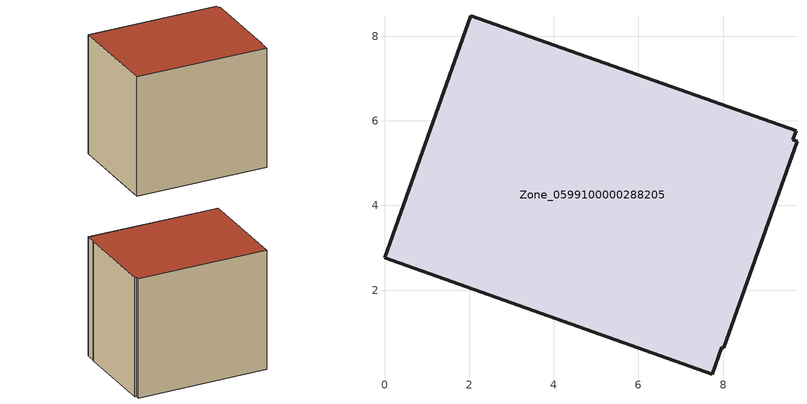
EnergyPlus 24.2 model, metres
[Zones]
Zone_0599100000288205
 floor ground (C_G): 9.75,5.52 8.02,0.64 7.97,0.65 7.75,0.01 0,2.77 2.04,8.48 9.72,5.76 9.65,5.55 z0.58
 wall outside (C_F): 2.04,8.48 0,2.77 7.75,0.01 7.97,0.65 8.02,0.64 9.75,5.52 9.65,5.55 9.72,5.76 2.04,8.48 z0.58:8.07
 roof outside (C_R): 8.02,0.64 9.75,5.52 9.65,5.55 9.72,5.76 2.04,8.48 0,2.77 7.75,0.01 7.97,0.65 z8.07
[BUILDING]
Pand.0599100000288205: North Axis=0; Terrain=City; Loads Convergence Tolerance Value=0.04; Temperature Convergence Tolerance Value=0.4; Solar Distribution=FullExterior; Maximum Number of Warmup Days=25; Minimum Number of Warmup Days=1
[Site:Location]
Rotterdam.The.Hague.AP_ZH_NLD Design_Conditions: Latitude=51.96; Longitude=4.45; Time Zone=1; Elevation=-4.5
[SITE:GROUNDTEMPERATURE:BUILDINGSURFACE]
18, 18, 18, 18, 18, 18, 18, 18, 18, 18, 18, 18
[MATERIAL] Thermal Absorptance=0.9; Solar Absorptance=0.7; Visible Absorptance=0.7
Name | Roughness | Thickness | Conductivity | Density | Specific Heat
G.TI.1965-1974 | MediumSmooth | 0.15 | 0.882353 | 540 | 1210
F.TI.1965-1974 | Rough | 0.3 | 0.697674 | 1920 | 840
R.TI.1965-1974 | MediumRough | 0.2 | 0.232558 | 1500 | 1000
[CONSTRUCTION]
C_G: G.TI.1965-1974
C_F: F.TI.1965-1974
C_R: R.TI.1965-1974
[ZONE]
Zone_0599100000288205: Type=1; Multiplier=1; Ceiling Height=Autocalculate; Volume=Autocalculate; Floor Area=autocalculate; Part of Total Floor Area=Yes
[ZONEINFILTRATION:DESIGNFLOWRATE]
Infil_Zone_0599100000288205: Zone or ZoneList or Space or SpaceList=Zone_0599100000288205; Schedule=AlwaysOn; Design Flow Rate Calculation Method=Flow/Area; Flow Rate per Floor Area=0.003; Constant Term Coefficient=1; Temperature Term Coefficient=0; Velocity Term Coefficient=0; Velocity Squared Term Coefficient=0
[HVACTEMPLATE:ZONE:IDEALLOADSAIRSYSTEM]
Zone_0599100000288205: Maximum Heating Supply Air Temperature=50; Minimum Cooling Supply Air Temperature=13; Maximum Heating Supply Air Humidity Ratio=0.0156; Minimum Cooling Supply Air Humidity Ratio=0.0077; Heating Limit=NoLimit; Cooling Limit=NoLimit; Dehumidification Control Type=ConstantSensibleHeatRatio; Cooling Sensible Heat Ratio=0.7; Dehumidification Setpoint=60; Humidification Control Type=None; Humidification Setpoint=30; Outdoor Air Method=None; Outdoor Air Flow Rate per Person=0.00944; Outdoor Air Flow Rate per Zone Floor Area=0; Outdoor Air Flow Rate per Zone=0; Demand Controlled Ventilation Type=None; Outdoor Air Economizer Type=NoEconomizer; Heat Recovery Type=None; Sensible Heat Recovery Effectiveness=0.7; Latent Heat Recovery Effectiveness=0.65
[ZONECONTROL:THERMOSTAT]
ThermostatControl_Zone_0599100000288205: Zone or ZoneList=Zone_0599100000288205; Control Type Schedule=DualSetpointControlType; Control 1=Thermostat_Zone_0599100000288205; Temperature Difference Between Cutout And Setpoint=0
[THERMOSTATSETPOINT:DUALSETPOINT]
Thermostat_Zone_0599100000288205: Heating Setpoint Temperature Schedule=HeatingSetpoint_Zone_0599100000288205; Cooling Setpoint Temperature Schedule=CoolingSetpoint_Zone_0599100000288205
[SCHEDULE:COMPACT]
HeatingSetpoint_Zone_0599100000288205: Through: 12/31, For: AllDays, Until: 24:00, 21
CoolingSetpoint_Zone_0599100000288205: Through: 12/31, For: AllDays, Until: 24:00, 24
DualSetpointControlType: Through: 12/31, For: AllDays, Until: 24:00, 4
AlwaysOn: Through: 12/31, For: AllDays, Until: 24:00, 1
